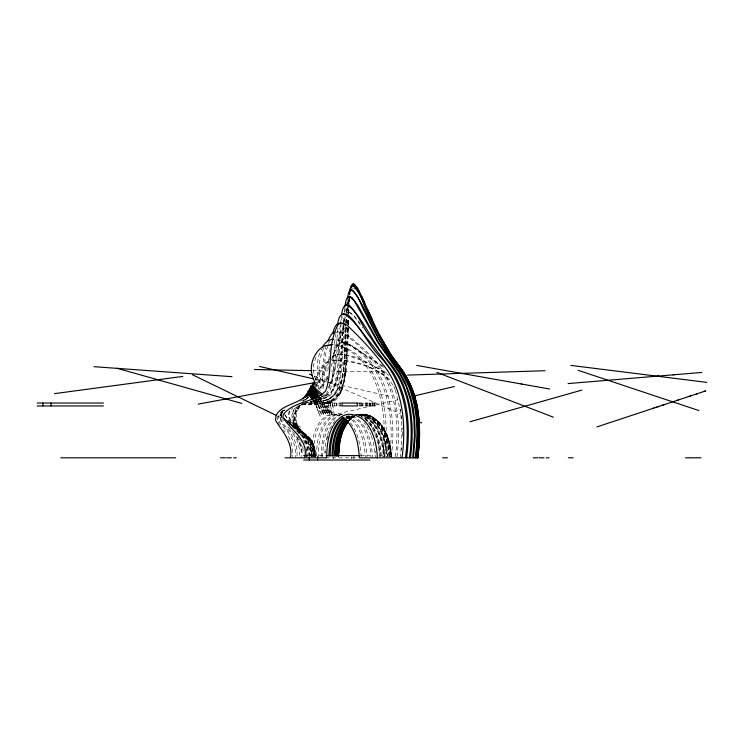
<?xml version="1.0" encoding="UTF-8"?>
<svg xmlns="http://www.w3.org/2000/svg" width="744" height="744" viewBox="0 0 744 744"><rect width="100%" height="100%" fill="white"/><g stroke="black" fill="none" stroke-linecap="round" stroke-linejoin="round"><path stroke-width="0.56" stroke-dasharray="3.72 2.79" d="M316.023 399.193L318.283 403.025L318.32 405.945L322.05 415.254L316.209 405.945L320.153 416.175L316.098 405.945L312.638 400.365M322.887 404.513L322.905 405.945M366.346 405.945L366.346 403.025M402.355 435.631L402.281 427.837M280.73 414.873L281.093 412.697L282.469 410.986M311.252 456.872C311.634 443.117 313.019 426.861 324.272 417.365A18.377 16.535 90 0 1 332.14 414.25L340.296 415.04M313.159 456.872C313.55 443.117 314.935 426.861 326.188 417.365A18.377 16.526 -90 0 1 334.047 414.25L336.158 414.203M316.451 455.933C316.888 442.429 318.544 426.535 329.704 417.365A18.377 16.852 -90 0 1 337.711 414.25L343.747 414.482M318.162 457.811C318.478 443.731 319.808 427 331.452 417.365A18.377 16.852 -90 0 1 339.459 414.25M321.12 456.872C321.473 443.043 323.091 426.675 334.623 417.365A18.377 17.149 90 0 1 340.622 414.603M322.691 456.872C323.045 443.043 324.663 426.675 336.195 417.365A18.377 17.149 90 0 1 340.092 415.245M348.462 325.509L348.611 319.111M348.573 324.449L348.704 319.111M347.643 324.031L347.801 318.283M347.959 324.031L348.08 319.427M348.146 337.246L348.434 326.579M348.462 328.709L347.708 348.983M347.541 327.49L346.109 360.859L344.212 378.054M347.829 328.634C344.5 352.61 354.442 410.018 314.479 404.029M347.848 324.263L348.025 318.664M347.987 324.263L348.229 316.423M347.402 338.808L347.755 327.62M347.857 328.736L346.211 361.193M345.913 323.184L346.109 317.744M346.258 328.625C344.891 349.429 346.332 371.117 339.301 391.046C336.474 399.128 328.03 403.313 319.818 402.913M346.453 323.184L346.648 317.744M348.741 313.782L349.02 308.444M347.941 313.67L348.211 306.77M348.211 314.824L348.527 306.77M348.229 313.066L348.564 305.235M348.369 313.066L349.513 296.307M345.997 327.527C344.574 347.392 345.514 367.908 339.376 387.075C337.079 393.855 331.406 399.519 324.142 400.514M343.3 325.454C341.608 346.685 343.049 368.624 336.716 389.177C334.521 396.329 327.676 401.081 320.264 401.193M344.174 323.249C342.063 345.951 344.556 369.87 336.437 391.539C333.145 399.602 323.826 401.648 316.005 401.574M346.388 312.303L347.104 301.441M347.206 306.872L346.927 312.303L347.95 304.575M347.011 360.71L347.792 348.983M349.522 296.186L349.159 302.045L349.931 293.266M324.784 453.115L325.621 443.777L327.341 435.547M325.37 453.115L325.491 451.245M345.839 323.166L346.258 316.618M346.202 323.166L346.62 316.618M347.067 350.006C344.026 367.08 348.508 400.105 324.551 403.778M348.341 303.32L348.573 299.869M348.657 303.32L348.964 298.716M343.468 322.143L343.933 315.53M344.23 322.143L344.621 316.628M348.722 302.994L348.964 299.646M347.467 303.608L347.643 301.441M316.898 387.085L316.126 381.151M327.89 370.438L328.327 365.295M336.009 333.554C331.508 352.907 337.088 375.906 326.458 393.492M345.867 372.409L347.104 360.71M328.867 359.789L329.201 356.423M346.472 313.354L347.271 306.509M382.844 456.704C388.108 416.51 381.002 355.269 333.489 344.658M384.75 456.704C390.163 416.473 382.528 352.842 333.628 344.593M340.287 325.37C336.725 347.653 341.078 372.344 331.052 393.185A12.955 12.62 90 0 1 326.077 397.389L310.071 401.165M340.399 324.282L341.431 315.549M389.391 456.704C396.273 412.539 383.681 352.47 334.465 339.311M391.139 456.704C398.077 412.502 385.215 351.41 335.395 339.245M395.389 456.704C398.738 429.772 397.389 401.062 384.592 376.594C378.11 364.476 368.41 354.507 358.385 345.272C351.568 340.185 345.002 332.103 335.879 331.852M396.961 456.704C400.309 429.772 398.961 401.062 386.164 376.594C379.682 364.476 369.991 354.507 359.957 345.272C353.065 340.101 346.406 331.945 337.125 331.805M400.132 457.811C402.169 441.759 402.653 425.391 400.03 409.377M401.472 450.064L401.704 447.851M327.025 379.831L327.36 376.603M344.165 312.22L344.695 307.272M344.937 312.22L345.356 308.258M343.17 325.621C339.534 347.085 343.486 371.209 332.01 390.563A18.07 17.902 -89.9 0 1 326.616 395.194L316.349 398.598M343.747 325.621C340.12 347.085 344.072 371.209 332.587 390.563A18.07 17.902 90 0 1 327.202 395.204L315.977 398.821M281.66 413.664L281.734 415.784M349.634 295.21L349.847 293.266M329.648 351.949L330.169 347.848M347.792 300.362L348.229 297.116M337.971 328.234L333.851 370.912L331.406 386.341L329.973 390.172L327.648 393.492L321.947 396.822M342.249 316.637C337.534 341.775 342.863 369.489 332.029 393.185A12.955 12.62 90 0 1 327.053 397.389L310.006 401.397M345.96 372.409L343.84 383.988M345.216 372.353L343.105 383.393L340.166 391.865M343.44 323.51L344.807 316.684M277.521 416.147L277.558 420.583M281.827 413.562L281.651 415.645M331.117 366.494C334.121 358.915 332.828 346.341 341.654 342.64M326.346 345.476C320.962 360.059 324.886 376.334 320.757 390.767M327.676 346.499C322.468 360.756 326.477 376.687 322.329 390.767M344.481 320.562L345.393 316.684M327.016 439.174L327.927 435.547M349.643 294.085L350.35 291.295M331.647 359.854L335.907 346.499L339.283 343.058L343.161 342.538L350.452 345.067L382.649 366.002M347.736 303.599L350.099 298.549M348.099 303.599L350.461 298.549M342.045 389.893L343.933 383.988M343.244 383.393L340.306 391.865L336.939 396.961M328.55 343.477L329.49 340.482M318.265 388.982C318.683 376.325 314.656 362.784 320.98 350.545M327.574 434.636L329.099 430.227M327.286 376.287L323.259 384.025L319.046 388.852M315.902 357.194L313.298 366.02L314.005 374.985M342.138 389.893L339.357 395.445M323.956 347.913C317.809 359.854 318.255 373.581 320.599 386.378A7.645 7.012 90 0 1 319.371 390.209M329.592 429.176L335.051 420.397M315.065 379.514L320.125 369.173L323.575 364.523A14.592 13.857 -90 0 1 328.29 361.407M315.977 380.5L321.501 369.173L324.951 364.523A14.592 13.857 -90 0 1 327.937 362.244M329.015 361.668L321.548 378.826L316.86 386.499M329.415 384.806C336.902 369.991 335.618 352.656 339.348 336.79C339.776 332.057 343.31 325.268 348.992 328.625M327.472 378.361L324.263 384.025L320.05 388.852M289.407 411.032C285.054 419.356 296.428 425.373 300.855 430.618C308.518 437.053 313.531 446.66 313.075 456.807M289.983 411.032C285.64 419.356 297.005 425.373 301.432 430.618C309.216 437.081 315.409 446.195 313.977 456.797M296.893 407.591C293.024 413.432 292.141 420.806 293.982 427.512M340.919 392.758L337.478 398.021A16.861 16.861 0 0 1 329.815 403.202M329.118 359.436L320.348 378.826L316.293 385.569M300.055 404.81C294.345 411.953 292.969 421.709 296.103 430.246M299.516 405.889C292.42 413.692 294.364 424.926 298.818 433.482M338.883 394.459L334.837 399.063M327.862 388.052L332.001 381.226L334.754 371.73L340.892 333.935L342.733 329.787L345.253 327.909M282.739 410.967L280.962 413.738L281.632 416.77M303.347 402.513C293.601 411.209 294.754 425.187 300.901 435.566M282.506 412.585C276.126 420.341 287.928 427.735 292.15 433.12C298.363 439.313 299.99 448.39 299.544 456.835M283.008 410.921L281.111 413.664L281.734 416.835M299.488 405.35L294.819 412.204A11.123 10.825 90 0 0 294.019 416.798C296.177 430.413 308.239 440.643 308.844 454.863M300.483 405.35L295.824 412.204A11.123 10.825 -90 0 0 295.015 416.798C297.507 431.241 310.667 442.382 309.978 457.811M295.024 408.038C284.115 420.927 305.421 431.511 308.537 443.377A36.112 35.507 90 0 1 310.871 451.794L311.28 456.788M349.262 420.397L347.718 422.155L351.029 418.779M302.148 402.513L306.435 397.677M305.486 400.095L307.625 397.677M282.646 412.446C276.517 417.998 283.371 425.763 287.528 430.023C294.931 436.849 297.74 447.023 296.977 456.835M331.88 357.39L334.921 355.074L338.567 354.116M348.862 419.867L351.856 417.365A18.377 18.312 89.9 0 1 353.874 416.175M348.527 420.397L350.238 418.788M348.657 420.397L352.098 417.365A18.377 18.321 90 0 1 353.419 416.547M348.852 420.397L352.414 417.365M349.122 420.397L352.693 417.365A18.377 18.367 -90 0 1 354.023 416.547M298.344 405.703C281.697 417.84 305.886 431.195 309.327 443.377A36.112 35.507 90 0 1 311.671 451.794L312.08 456.788M291.202 409.544L292.662 408.196M283.445 410.223C276.061 413.813 278.024 422.955 283.418 427.335C291.713 434.822 296.465 445.6 295.228 456.835M285.194 409.665L283.557 410.967L285.426 409.553M306.788 398.775L308.5 397.436M346.444 418.788L348.276 417.365A18.377 18.07 -90 0 1 352.377 415.254M346.899 418.788L348.741 417.365A18.377 18.088 90 0 1 352.842 415.245M347.234 418.788L349.066 417.365A18.377 18.07 -90 0 1 351.056 416.175M347.662 418.788L349.503 417.365A18.377 18.088 90 0 1 351.493 416.175M348.527 418.788L350.377 417.365A18.377 18.209 -90 0 1 359.045 414.25M349.113 418.788L350.74 417.365A18.377 18.228 -89.9 0 1 359.417 414.25M349.429 418.788L351.28 417.365A18.377 18.228 90 0 1 353.288 416.175M354.125 416.547A18.367 18.367 0 0 0 352.805 417.365L350.973 418.788L352.889 417.365A18.367 18.367 0 0 1 354.907 416.175M334.977 399.063L329.592 402.058M323.779 395.483L325.184 394.59M347.485 312.889L349.066 312.266L347.643 312.433M332.615 355.706C351.122 350.424 369.517 364.476 385.587 372.186M328.457 399.175C351.01 383.941 341.347 347.178 345.783 324.254C344.751 345.635 345.644 367.583 339.803 388.368C337.841 394.534 333.489 400.486 326.867 401.993M306.23 398.291L309.746 396.487M300.418 401.109L303.385 399.695M303.152 400.635L306.119 399.221M332.54 400.774L324.737 403.192M335.051 332.615L338.697 331.805M352.303 288.151L353.372 288.04M329.908 403.202L319.604 404.485M326.7 399.947L319.669 401.193M337.841 413.831L397.91 399.751M331.871 360.719C353.065 358.45 375.515 366.969 391.428 380.835M316.033 382.36L320.422 381.542M327.341 402.755L314.805 403.592M305.803 402.857L311.038 401.993M303.524 403.276L311.736 401.974M304.287 403.276L312.508 401.974M302.334 404.066L310.908 403.202M325.082 402.476L315.093 403.043M310.676 401.993L316.767 401.574M332.856 360.273L339.255 360.012M302.259 404.345L314.945 403.592M315.168 401.583L320.032 401.193M301.553 404.615L314.796 404.029M310.369 403.202L315.633 403.043M356.869 414.25L363.769 414.203M346.853 327.872L346.053 327.872L350.117 329.843M343.161 342.538L342.166 342.538L349.457 345.067L383.476 367.266M341.087 354.079L339.896 354.079C357.538 357.222 374.195 365.425 388.991 375.376M342.482 403.025L316.098 403.025L316.098 405.945L341.924 405.945M358.199 403.025L375.19 403.025L375.19 405.945L357.52 405.945M301.543 404.81L314.545 404.383M341.608 414.203L339.859 414.203L341.998 414.482M361.361 414.203L362.282 414.203M363.463 414.203L362.905 414.203L370.707 415.868M306.054 455.616L324.775 455.616M360.747 455.616L369.889 455.616M325.649 457.811L358.143 457.811M312.517 370.67L327.332 370.977M330.764 371.042L387.215 372.186M314.452 404.383L319.688 404.485M337.878 360.012C357.883 362.254 381.374 368.243 393.474 385.68M361.733 414.203L364.588 414.482M357.883 414.203L360.152 414.482M334.242 414.203L340.361 415.868M348.49 312.266L352.358 313.791L360.068 323.473M315.279 379.263L327.769 382.128M328.941 382.397L388.768 396.143M365.471 414.482L368.057 415.04M365.22 414.482C383.672 418.593 390.461 440.123 391.177 456.872M364.048 414.482L366.848 415.04M361.937 414.482C379.933 419.067 386.21 440.392 387.01 456.872M361.463 414.482C379.449 419.077 385.699 440.402 386.499 456.872M359.622 414.482C377.943 418.491 384.155 440.429 384.964 456.872M359.175 414.482C377.096 419.132 383.179 440.467 383.988 456.872M358.627 414.482C376.566 419.132 382.583 440.485 383.411 456.872M367.852 415.04L372.335 416.919L376.166 419.607M366.513 415.04C383.3 420.76 388.991 440.867 389.847 456.872M366.308 415.04C382.965 421.02 388.647 440.839 389.484 456.872M364.495 415.04C380.909 421.262 386.452 440.922 387.289 456.872M361.844 415.04C378.203 421.29 383.551 440.997 384.406 456.872M359.147 415.04C375.394 421.411 380.603 441.043 381.458 456.872M358.571 415.04C374.837 421.364 379.998 441.062 380.872 456.872M357.957 415.04L360.068 415.868M314.387 376.241L326.551 381.533M327.434 381.923L400.625 413.757M349.438 312.396L353.707 315.698L362.514 327.899M278.051 416.259L281.567 417.97M285.649 419.942L301.515 427.642M370.577 415.868L376.697 419.597M369.684 415.868C384.611 423.262 389.754 441.415 390.591 456.872M368.689 415.868L370.763 416.919M352.889 415.868C367.331 423.606 371.591 441.741 372.474 456.872M351.317 415.868C365.75 423.606 370.019 441.741 370.903 456.872M347.848 415.868C362.142 423.717 366.188 441.815 367.09 456.872M346.099 415.868C360.394 423.717 364.439 441.815 365.341 456.872M372.66 416.919L380.035 422.899L382.881 426.619M287.203 421.253L307.253 435.566L286.189 421.299M361.5 416.919L363.407 418.175M287.175 421.904C299.646 429.818 317.474 438.96 314.917 456.686M289.463 423.68C301.562 430.739 317 440.327 314.591 456.686M300.344 430.553L309.588 437.918L313.289 443.508M372.019 416.919C385.457 425.261 390.163 441.945 390.953 456.872M287.063 421.253L303.952 432.962L309.439 437.779M292.02 426.154C303.068 432.431 313.791 442.922 311.717 456.797M287.286 421.922C300.083 429.53 315.233 439.769 313.661 456.807M289.239 423.708C301.115 430.897 315.921 440.653 313.429 456.797M290.402 424.406C301.906 431.362 314.824 441.611 312.48 456.797M292.001 426.861C302.008 433.082 311.066 443.173 309.448 455.812M372.53 418.175C384.35 427.149 388.526 442.68 389.307 456.872M289.202 423.857C299.962 431.213 312.443 441.09 310.425 455.812M353.93 288.263L355.297 289.379M323.77 395.557L332.438 403.025L334.27 415.04L327.481 405.945L332.27 414.482L326.002 405.945L330.215 414.203L324.282 405.945L328.151 414.25L322.217 405.945L326.086 414.25L320.311 405.945L324.04 414.603L314.796 400.365M322.487 396.31L330.234 403.025L332.205 415.04L325.416 405.945L330.197 414.482L323.928 405.945L328.151 414.203L322.375 405.945L326.104 414.603L320.357 405.945L324.114 415.254L318.32 405.945M296.4 430.757L300.864 434.942M284.096 418.444L286.421 420.555M283.957 418.444L286.291 420.555M365.202 419.607L366.866 421.188M365.778 419.607C375.98 429.065 379.533 443.443 380.268 456.872M287.872 427C296.754 434.282 302.529 445.135 301.115 456.835M282.776 418.509C280.46 416.64 279.679 412.939 282.376 410.986L280.646 413.738L281.604 416.863L280.962 415.896M301.487 435.566C306.612 440.95 308.174 448.613 307.849 455.821M283.641 430.041L285.082 431.836M309.299 437.779L311.317 440.178L314.014 445.693M309.504 437.918L311.569 440.569L314.405 446.679M319.669 396.905L324.356 403.025L320.404 397.305M318.274 397.78L322.282 403.025M379.84 422.899L382.825 426.619L387.215 434.914M319.139 397.603L323.156 403.025M368.41 422.899C376.12 432.413 379.049 444.856 379.682 456.872M364.225 422.899L365.574 424.759M318.311 397.631L322.18 403.025L319.092 398.105M316.888 398.533L320.115 403.025L317.651 399.091M317.744 399.268L320.348 403.025L318.088 399.193M315.679 399.268L318.283 403.025M350.619 422.899C357.929 432.599 360.542 444.949 361.156 456.872M313.01 400.17L316.098 404.708L313.336 399.816M315.177 400.346L318.32 404.978L315.502 399.984M315.958 399.323L318.413 403.025L316.2 398.979M314.507 400.244L316.349 403.025L314.684 399.993M382.686 426.619L387.131 434.914L389.996 443.87M382.016 426.619C387.838 435.584 390.302 446.307 390.86 456.872M311.178 440.178L314.749 448.697L315.251 456.788L314.321 446.679M282.469 419.477L283.408 421.085M288.319 436.393C292.094 442.41 292.485 449.748 292.364 456.649M366.922 426.619L371.051 434.914M278.07 421.969L279.446 424.499M303.729 440.383L305.831 445.963M393.883 386.592L395.12 389.326M300.706 440.467L301.45 442.252M298.353 436.644L303.292 451.059M296.977 436.644L300.613 446.391L302.445 453.933M315.214 378.51L315.856 380.258M387.019 434.914L388.694 439.341M395.436 390.274L399.881 408.372M371.349 435.807L373.683 443.87L375.348 456.872M314.303 375.869L314.898 377.636M388.591 439.341L390.795 448.474L391.744 456.872M285.036 414.613C293.043 429.679 317.883 435.593 314.731 456.797M284.664 414.613C292.68 429.679 317.511 435.593 314.368 456.797M306.054 449.134L307.263 456.835M389.94 443.87L390.888 448.474M306.007 446.949L306.668 456.816M302.613 446.056L303.087 448.976M400.505 409.023L400.839 411.227M390.693 448.474L391.651 456.872M314.61 448.697L315.112 456.788L314.87 449.441M375.422 451.264L375.646 453.133M401.416 415.636L401.779 418.946M388.898 456.872C388.368 439.388 379.989 414.51 359.175 414.203C379.44 415.496 387.14 439.667 387.773 456.872M305.961 454.882L306.072 456.835M374.985 403.025L374.985 405.945M374.483 403.025L374.483 405.945M372.939 403.025L372.939 405.945M372.27 403.025L372.27 405.945M372.139 403.025L372.139 405.945M370.586 403.025L370.586 405.945M370.233 403.025L370.233 405.945M369.694 403.025L369.694 405.945M369.182 403.025L369.182 405.945M367.555 403.025L367.555 405.945M366.69 403.025L366.69 405.945M365.369 403.025L365.369 405.945M363.035 403.025L363.035 405.945M362.347 403.025L362.347 405.945M361.259 403.025L361.259 405.945M360.793 403.025L360.793 405.945M359.185 405.945L359.147 403.025L359.045 405.945M353.921 455.616L353.921 458.909M351.661 456.714L351.661 458.909M340.278 403.025L340.278 405.945M339.069 403.025L339.069 405.945M336.911 403.025L336.911 405.945M336.651 403.025L336.651 405.945M334.67 403.025L334.67 405.945M333.684 456.714L333.684 458.909M332.438 403.025L332.438 405.945M330.782 403.025L330.782 405.945M330.234 403.025L330.234 405.945M328.699 403.025L328.699 405.945M324.644 403.025L324.644 405.945M322.487 403.025L322.487 405.945M320.98 349.782A19.846 17.856 -90 0 1 322.301 348.583M346.565 417.375A18.377 17.884 90 0 1 348.536 416.175M345.569 417.375A18.377 17.884 90 0 1 347.532 416.175M350.963 417.375A18.377 18.209 -90 0 1 352.963 416.175M357.325 414.603A18.377 18.209 -90 0 1 359.622 414.25M358.264 414.603A18.377 18.312 89.9 0 1 360.57 414.25L361.128 414.25A18.377 18.321 90 0 0 358.822 414.603M352.228 417.375A18.377 18.312 -89.9 0 1 353.549 416.547M358.627 414.603A18.377 18.312 -89.9 0 1 360.933 414.25M352.842 417.375A18.377 18.367 89.8 0 1 354.163 416.547M359.259 414.603A18.377 18.367 89.8 0 1 361.575 414.25A18.367 18.367 0 0 0 359.222 414.603M359.12 414.603A18.377 18.367 -90 0 1 361.435 414.25L361.621 414.25A18.367 18.367 0 0 0 359.306 414.603M358.496 414.603A18.377 18.321 90 0 1 360.812 414.25M352.414 417.375A18.377 18.321 90 0 1 354.423 416.175M357.659 414.603A18.377 18.228 90 0 1 359.957 414.25M346.099 417.375A18.377 17.902 -90 0 1 350.164 415.254M347.085 417.375A18.377 17.902 -90 0 1 349.048 416.175M281.846 417.747A5.05 4.799 90 0 1 281.725 415.924M374.12 405.945L374.12 403.025L374.102 405.945M322.822 405.945L322.822 403.025L322.784 405.945"/><path stroke-width="1.12" d="M328.941 455.933C329.322 442.308 331.368 426.331 342.854 417.365M330.131 455.933C330.513 442.308 332.559 426.331 344.044 417.365M332.019 455.933C332.345 442.875 334.326 428.219 344.286 418.788M332.996 455.933C333.321 442.875 335.312 428.219 345.263 418.788M334.502 455.933C334.828 443.089 336.781 428.777 346.341 419.328M335.274 455.933C335.553 443.517 337.451 430.032 345.988 420.397M336.4 455.933C336.669 443.508 338.613 430.004 347.197 420.397M336.939 455.933C337.218 443.75 339.059 430.581 347.225 420.983M338.25 455.933L338.567 449.376M338.39 455.933L340.231 439.174M337.729 455.728L338.613 443.777L342.277 430.227M338.046 455.728C338.241 444.066 340.073 431.687 347.308 422.155M338.399 455.728L339.376 443.777M338.483 455.728L338.808 448.437M402.048 457.811C405.787 428.832 404.215 397.315 388.414 371.861C376.362 355.018 362.337 339.394 347.123 325.361C344.695 323.463 340.789 321.892 338.232 324.468C326.765 344.407 333.079 369.675 325.751 390.879C314.433 402.504 294.122 401.044 283.669 414.055A5.05 4.799 90 0 0 283.232 417.747C291.164 430.916 308.686 439.295 304.752 457.811L326.663 457.811C326.914 443.638 328.532 426.87 340.408 417.365A18.377 17.428 90 0 1 348.704 414.25C369.638 414.668 376.873 440.541 377.348 457.811M405.396 457.811C410.483 423.029 405.703 384.034 380.677 357.436C367.155 344.416 360.198 323.333 343.812 313.829C338.687 314.368 338.381 321.296 337.292 325.147M406.587 457.811C410.4 428.823 408.744 397.231 392.758 371.861C379.747 354.06 365.657 337.051 352.498 319.353C350.126 316.953 347.039 312.694 343.17 314.238M409.433 457.811C413.05 430.534 411.785 401.211 398.273 376.594C389.986 362.691 378.677 350.852 370.27 337.004C361.882 327.155 358.301 312.117 347.197 304.835M410.409 457.811C415.05 424.898 411.562 388.024 389.075 361.854C373.721 344.574 364.951 322.171 349.392 305.328C343.691 302.464 342.101 310.639 341.589 314.461M412.715 457.811L414.473 435.631L413.869 418.946L411.246 402.476L406.252 386.592L398.561 371.861L378.259 343.17L354.33 301.013L349.968 296.744M413.478 457.811L415.236 435.631L414.641 418.946L413.134 407.926L410.632 397.091L404.773 381.514L399.333 371.861L379.022 343.17L358.329 306.221L352.061 297.526L348.843 296.633L347.234 297.805L346.016 300.502L344.695 307.272M415.217 457.811C419.495 426.796 416.984 392.228 397.194 366.578C384.229 350.312 374.39 331.88 365.434 313.178C360.701 305.849 359.11 295.098 351.512 289.993M415.757 457.811C418.649 435.844 418.491 412.939 411.209 391.79C406.484 376.176 395.278 364.067 386.387 350.796C372.567 332.149 367.08 308.025 352.619 290.179C348.294 288.877 348.062 295.452 347.541 298.195M416.9 457.811C420.853 428.804 419.067 397.017 402.569 371.861C390.34 356.078 379.803 339.05 371.544 320.85C365.127 309.523 362.514 295.48 353.502 285.826M417.217 457.811C421.541 426.768 418.965 392.144 399.072 366.522C385.662 349.652 376.027 330.224 367.183 310.685C362.189 302.947 361.063 290.848 352.916 285.594M417.644 457.811C419.56 443.099 420.369 428.144 418.175 413.422M342.249 416.919C355.102 425.949 358.524 443.061 359.306 457.811L417.849 457.811L418.974 446.744M417.849 457.811L419.625 435.631L419.365 424.499M339.19 443.777L343.04 430.227L347.764 422.155M350.359 289.397L351.317 286.04L353.009 284.022M350.452 289.397L350.833 287.51M349.392 291.853L350.74 287.054L352.684 285.566M349.708 291.853L350.619 288.058L352.163 285.743M340.334 436.449L340.808 434.636M340.055 439.174L341.347 434.636M332.68 333.6C333.777 329.332 335.823 321.966 341.654 323.268M341.133 433.752L342.091 431.111M341.254 434.636L344.937 426.033L347.578 422.155M327.918 340.482L331.461 334.196L334.661 332.112M349.392 292.299L349.866 291.332M342.417 430.227L344.351 426.033L348.015 420.983M343.04 430.227L345.123 426.033M351.233 286.04L352.358 284.31L353.623 284.003M313.661 382.463L308.221 391.874L303.115 398.793M315.038 382.463L305.793 397.082M347.476 298.707L348.006 297.805M322.608 347.039C324.709 342.835 328.709 339.218 333.647 339.245M314.396 388.349L307.877 396.078M311.941 392.879L314.126 390.163M350.517 290.486L351.521 289.974M348.704 297.042L349.606 296.633M346.248 305.18L347.132 304.817M596.976 426.898L705.712 390.907L705.135 391.102M652.544 408.502L653.799 408.093M655.418 407.554L656.468 407.21M657.464 406.875L658.617 406.494M661.788 405.443L662.681 405.154M663.378 404.922L664.848 404.429M677.57 400.226L678.416 399.947M688.405 396.636L690.553 395.929M696.338 394.013L697.361 393.678M703.759 391.558L704.521 391.307M325.5 345.672L331.861 344.612M327.407 345.672L328.969 345.225M469.994 421.774L581.836 390.116M414.269 395.92L454.398 386.517M198.174 404.122L314.526 382.639M330.55 344.891L332.149 344.658M54.442 393.65L182.782 376.418M628.801 378.529L629.275 378.491M657.863 376.111L658.421 376.064M673.171 374.837L673.766 374.781M568.1 383.579L701.825 372.446M407.573 375.078L545.073 370.726M37.2 403.025L103.407 403.025M37.2 405.945L103.407 405.945M303.682 455.616L305.198 455.616M326.021 455.616L359.947 455.616M60.85 457.811L175.696 457.811M220.587 457.811L225.358 457.811M226.622 457.811L231.384 457.811M233.681 457.811L236.369 457.811M285.045 457.811L289.769 457.811M304.398 457.811L290.458 457.811C293.229 442.95 282.832 431.957 275.652 420.583C274.462 406.838 294.773 404.773 302.957 398.161C309.857 395.352 318.413 388.573 313.94 380.258C308.89 370.279 311.383 357.706 319.064 349.782A19.846 17.856 90 0 1 325.5 345.672M442.68 457.811L447.432 457.811M533.234 457.811L537.959 457.811M539.233 457.811L544.041 457.811M546.329 457.811L549.026 457.811M568.37 457.811L573.196 457.811M685.382 457.811L690.432 457.811M691.037 457.811L695.956 457.811M696.616 457.811L700.96 457.811M303.682 459.997L369.889 459.997M254.439 369.498L311.271 370.652M352.368 285.566L353.233 285.594M93.93 366.68L231.998 376.697M570.815 365.397L706.8 382.388M416.761 365.434L549.649 389.01M521.339 383.988L521.925 384.09M259.665 366.485L313.261 378.798M116.817 368.224L241.754 403.415M578.228 370.335L698.867 410.548M436.914 372.418L553.378 417.198M353.539 284.003L355.697 285.482M309.467 374.102L312.443 375.394M421.709 422.936L418.258 421.439M192.491 374.762L276.48 415.496M342.9 323.696L344.788 324.803M322.905 394.813L312.499 385.866L317.762 393.492M321.622 395.557L310.434 385.866L318.469 396.701M354.228 284.273L358.682 290.058L364.82 303.161M395.687 361.863C408.344 376.241 415.952 394.497 418.379 413.422M395.548 361.863L399.537 367.006M314.312 389.921L312.303 387.298L318.478 397.129M317.66 394.292L318.999 396.031M317.604 396.905L310.239 387.298L317.028 398.105M391.79 356.636L395.036 360.989M391.66 356.636L393.604 359.25M400.179 367.88C412.827 383.904 418.016 404.476 419.439 424.499M317.669 396.738L311.866 388.656L316.953 397.277M316.247 397.631L309.802 388.656L314.889 397.277M403.481 371.861L391.856 355.846L382.463 340.473M391.763 355.846L406.41 376.594M316.442 397.389L311.224 389.884L315.651 397.966M315.028 398.328L309.16 389.884L313.577 397.966M388.591 352.154L390.572 354.842M312.396 399.258L307.449 391.995L312.062 399.435M313.289 397.556L309.513 391.995L313.624 398.505M314.721 397.473L310.425 391L314.368 397.984M313.884 399.323L308.36 391L312.787 398.831M386.396 348.434L387.54 350.312M356.72 286.933L358.599 290.058M388.256 350.312L377.217 330.392M406.317 376.594L411.293 386.592M377.301 330.392L367.601 309.783M372.372 320.143L361.798 296.568M411.2 386.592L414.957 397.091M413.18 391.79L417.44 407.954L416.268 402.476M317.558 456.714L317.558 459.997M309.346 456.714L309.346 459.997M51.076 403.025L51.076 405.945M42.864 403.025L42.864 405.945M357.306 403.025L342.063 403.025L342.063 405.945L357.306 405.945L357.306 403.025"/></g></svg>
